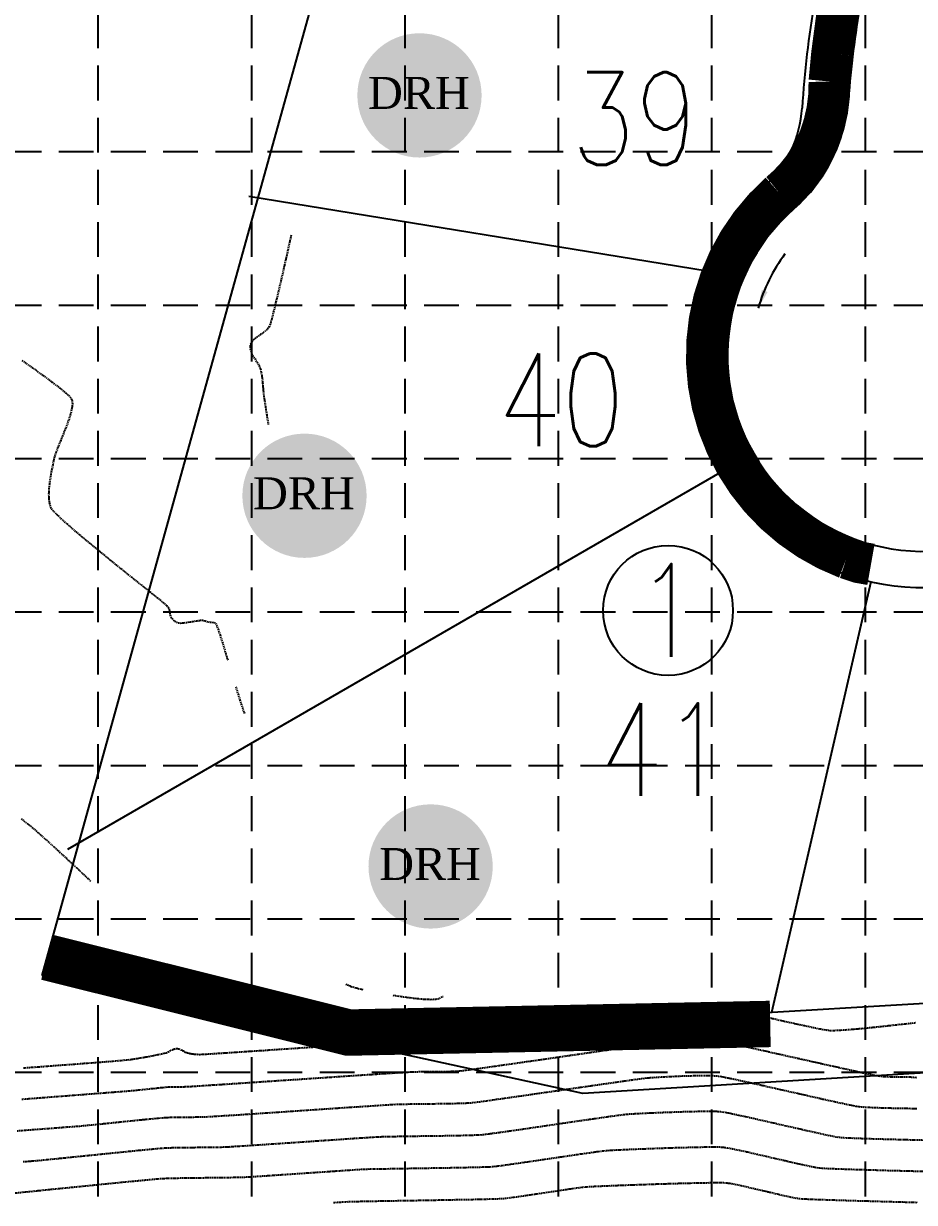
# Model space of a CAD drawing. Header units: inches. Extents: x 7994 to 10114, y 11164 to 12491.
# Drawn here: x 8145 to 8337, y 11468.5 to 11722.6 of the extents above; entities that cross this region are included whole.
import ezdxf
from ezdxf.enums import TextEntityAlignment as Align

# ---------------------------------------------------------------- set-up
doc = ezdxf.new("R2010")
doc.units = ezdxf.units.IN
doc.header["$MEASUREMENT"] = 0
for name, pattern in [('HIDDEN', [0.375, 0.25, -0.125]), ('HIDDEN2', [0.1875, 0.125, -0.0625]), ('PHANTOM2', [1.25, 0.625, -0.125, 0.125, -0.125, 0.125, -0.125]), ('x4227topo$0$HIDDEN', [0.375, 0.25, -0.125])]:
    doc.linetypes.add(name, pattern=pattern)
for name, color, linetype in [('1 EROSION BLANKET', 84, 'Continuous'), ('BASE', 7, 'Continuous'), ('CONTOURS', 43, 'x4227topo$0$HIDDEN'), ('FILTER', 3, 'HIDDEN2'), ('GRID', 254, 'HIDDEN'), ('MISC-6', 6, 'Continuous'), ('SILT FENCE', 200, 'Continuous'), ('SILT-FENCE', 4, 'PHANTOM2'), ('x4227 lots$0$p-lot-numbers', 1, 'Continuous'), ('x4227 lots$0$p-lots', 1, 'Continuous'), ('x4227 lots$0$p-row', 5, 'Continuous')]:
    doc.layers.add(name, color=color, linetype=linetype)
doc.layers.get('0').freeze()
doc.styles.add('DRHorton', font='dutcheb.ttf')
doc.styles.add('x4227 lots$0$romans', font='romans.shx', dxfattribs={"width": 0.8})

# ---------------------------------------------------------------- blocks, each defined once
blk = doc.blocks.new('DRHorton')
h = blk.add_hatch(color=1)
h.paths.add_polyline_path([(78.7, 25.78, 1), (40.43, 25.78, 1)])
h.paths.add_polyline_path([(42.33, 17.91), (76.5, 17.91), (76.5, 34.87), (42.33, 34.87)], flags=24)
at = {"layer": 'BASE', "color": 176, "style": 'DRHorton'}
blk.add_text('DRH', height=9.814, dxfattribs=at).set_placement((59.39, 21.64), align=Align.CENTER)

msp = doc.modelspace()

# ---------------------------------------------------------------- linework, layer by layer
at = {"layer": '1 EROSION BLANKET', "const_width": 9}
msp.add_lwpolyline([(8327.66, 11606.07), (8325.07, 11606.53), (8322.38, 11607.42, -0.562828), (8307.94, 11686.08, 0.129759), (8316.58, 11698.01, 0.098392), (8318.7, 11710.16), (8319.27, 11716.18, -0.057174), (8327.61, 11755.75), (8359.17, 11869.34), (8361.97, 11879.43), (8365.04, 11888.91), (8369.04, 11898.53, -0.11545), (8404.65, 11941.98, -0.11545)], format="xyb", dxfattribs=at)
at = {"layer": 'CONTOURS', "color": 43}
for p, q in [((8202.65, 11677.03, 1244), (8201.94, 11673.81, 1244)), ((8201.94, 11673.81, 1244), (8201.25, 11670.7, 1244)), ((8201.25, 11670.7, 1244), (8200.58, 11667.75, 1244)), ((8200.58, 11667.75, 1244), (8199.95, 11665.05, 1244)), ((8199.95, 11665.05, 1244), (8199.38, 11662.64, 1244)), ((8199.38, 11662.64, 1244), (8198.88, 11660.59, 1244)), ((8198.46, 11658.98, 1244), (8198.14, 11657.86, 1244)), ((8198.88, 11660.59, 1244), (8198.46, 11658.98, 1244)), ((8196.79, 11656.1, 1244), (8196.06, 11655.61, 1244)), ((8197.44, 11656.64, 1244), (8196.79, 11656.1, 1244)), ((8197.93, 11657.29, 1244), (8197.44, 11656.64, 1244)), ((8198.14, 11657.86, 1244), (8197.93, 11657.29, 1244)), ((8194.15, 11654.02, 1244), (8193.86, 11653.31, 1244)), ((8194.66, 11654.61, 1244), (8194.15, 11654.02, 1244)), ((8195.33, 11655.13, 1244), (8194.66, 11654.61, 1244)), ((8196.06, 11655.61, 1244), (8195.33, 11655.13, 1244)), ((8193.86, 11653.31, 1244), (8193.84, 11652.54, 1244)), ((8193.84, 11652.54, 1244), (8194.05, 11651.8, 1244)), ((8194.05, 11651.8, 1244), (8194.41, 11651.08, 1244)), ((8194.41, 11651.08, 1244), (8194.87, 11650.36, 1244)), ((8144.63, 11650, 1243), (8147.01, 11648.34, 1243)), ((8194.87, 11650.36, 1244), (8195.34, 11649.64, 1244)), ((8195.34, 11649.64, 1244), (8195.76, 11648.9, 1244)), ((8195.76, 11648.9, 1244), (8196.06, 11648.15, 1244)), ((8147.01, 11648.34, 1243), (8149.21, 11646.77, 1243)), ((8149.21, 11646.77, 1243), (8151.17, 11645.33, 1243)), ((8196.06, 11648.15, 1244), (8196.22, 11647.44, 1244)), ((8196.22, 11647.44, 1244), (8196.34, 11646.7, 1244)), ((8196.34, 11646.7, 1244), (8196.43, 11645.93, 1244)), ((8196.43, 11645.93, 1244), (8196.51, 11645.14, 1244)), ((8151.17, 11645.33, 1243), (8152.82, 11644.06, 1243)), ((8152.82, 11644.06, 1243), (8154.12, 11642.99, 1243)), ((8196.51, 11645.14, 1244), (8196.58, 11644.34, 1244)), ((8196.58, 11644.34, 1244), (8196.64, 11643.53, 1244)), ((8196.64, 11643.53, 1244), (8196.72, 11642.73, 1244)), ((8154.12, 11642.99, 1243), (8155, 11642.15, 1243)), ((8155, 11642.15, 1243), (8155.4, 11641.58, 1243)), ((8155.4, 11641.58, 1243), (8155.51, 11640.76, 1243)), ((8196.72, 11642.73, 1244), (8196.82, 11641.95, 1244)), ((8196.82, 11641.95, 1244), (8196.93, 11641.28, 1244)), ((8196.93, 11641.28, 1244), (8197.12, 11640.03, 1244)), ((8155.11, 11638.51, 1243), (8154.69, 11637.16, 1243)), ((8155.4, 11639.72, 1243), (8155.11, 11638.51, 1243)), ((8155.51, 11640.76, 1243), (8155.4, 11639.72, 1243)), ((8197.12, 11640.03, 1244), (8197.39, 11638.29, 1244)), ((8197.39, 11638.29, 1244), (8197.74, 11636.13, 1244)), ((8154.18, 11635.75, 1243), (8153.61, 11634.3, 1243)), ((8154.69, 11637.16, 1243), (8154.18, 11635.75, 1243)), ((8153.61, 11634.3, 1243), (8153.03, 11632.88, 1243)), ((8152.48, 11631.53, 1243), (8152, 11630.3, 1243)), ((8153.03, 11632.88, 1243), (8152.48, 11631.53, 1243)), ((8151.41, 11628.4, 1243), (8151.25, 11627.54, 1243)), ((8151.63, 11629.24, 1243), (8151.41, 11628.4, 1243)), ((8152, 11630.3, 1243), (8151.63, 11629.24, 1243)), ((8151.07, 11626.58, 1243), (8150.87, 11625.54, 1243)), ((8151.25, 11627.54, 1243), (8151.07, 11626.58, 1243)), ((8150.53, 11623.33, 1243), (8150.42, 11622.22, 1243)), ((8150.69, 11624.45, 1243), (8150.53, 11623.33, 1243)), ((8150.87, 11625.54, 1243), (8150.69, 11624.45, 1243)), ((8150.42, 11622.22, 1243), (8150.38, 11621.14, 1243)), ((8150.38, 11621.14, 1243), (8150.41, 11620.13, 1243)), ((8150.41, 11620.13, 1243), (8150.54, 11619.2, 1243)), ((8150.54, 11619.2, 1243), (8150.79, 11618.4, 1243)), ((8150.79, 11618.4, 1243), (8151.24, 11617.76, 1243)), ((8151.24, 11617.76, 1243), (8152.17, 11616.79, 1243)), ((8152.17, 11616.79, 1243), (8153.49, 11615.55, 1243)), ((8153.49, 11615.55, 1243), (8155.14, 11614.09, 1243)), ((8155.14, 11614.09, 1243), (8157.06, 11612.44, 1243)), ((8157.06, 11612.44, 1243), (8159.18, 11610.67, 1243)), ((8159.18, 11610.67, 1243), (8161.42, 11608.82, 1243)), ((8161.42, 11608.82, 1243), (8163.73, 11606.95, 1243)), ((8163.73, 11606.95, 1243), (8166.02, 11605.09, 1243)), ((8166.02, 11605.09, 1243), (8168.25, 11603.31, 1243)), ((8168.25, 11603.31, 1243), (8170.32, 11601.65, 1243)), ((8170.32, 11601.65, 1243), (8172.19, 11600.15, 1243)), ((8172.19, 11600.15, 1243), (8173.77, 11598.88, 1243)), ((8173.77, 11598.88, 1243), (8175.01, 11597.88, 1243)), ((8175.01, 11597.88, 1243), (8175.83, 11597.19, 1243)), ((8175.83, 11597.19, 1243), (8176.17, 11596.87, 1243)), ((8176.17, 11596.87, 1243), (8176.34, 11596.47, 1243)), ((8176.34, 11596.47, 1243), (8176.42, 11596.03, 1243)), ((8176.42, 11596.03, 1243), (8176.48, 11595.57, 1243)), ((8176.48, 11595.57, 1243), (8176.56, 11595.13, 1243)), ((8176.56, 11595.13, 1243), (8176.72, 11594.75, 1243)), ((8176.72, 11594.75, 1243), (8176.97, 11594.41, 1243)), ((8176.97, 11594.41, 1243), (8177.26, 11594.1, 1243)), ((8177.26, 11594.1, 1243), (8177.59, 11593.82, 1243)), ((8177.59, 11593.82, 1243), (8177.96, 11593.6, 1243)), ((8177.96, 11593.6, 1243), (8178.35, 11593.45, 1243)), ((8178.35, 11593.45, 1243), (8178.81, 11593.43, 1243)), ((8178.81, 11593.43, 1243), (8179.56, 11593.49, 1243)), ((8179.56, 11593.49, 1243), (8180.48, 11593.62, 1243)), ((8180.48, 11593.62, 1243), (8181.44, 11593.77, 1243)), ((8181.44, 11593.77, 1243), (8182.33, 11593.92, 1243)), ((8182.33, 11593.92, 1243), (8183.04, 11594.02, 1243)), ((8183.04, 11594.02, 1243), (8183.44, 11594.06, 1243)), ((8183.44, 11594.06, 1243), (8183.8, 11593.99, 1243)), ((8183.8, 11593.99, 1243), (8184.14, 11593.89, 1243)), ((8184.14, 11593.89, 1243), (8184.49, 11593.76, 1243)), ((8184.49, 11593.76, 1243), (8184.84, 11593.66, 1243)), ((8184.84, 11593.66, 1243), (8185.23, 11593.61, 1243)), ((8185.23, 11593.61, 1243), (8185.66, 11593.59, 1243)), ((8185.66, 11593.59, 1243), (8186.08, 11593.53, 1243)), ((8186.08, 11593.53, 1243), (8186.42, 11593.34, 1243)), ((8186.42, 11593.34, 1243), (8186.6, 11592.97, 1243)), ((8186.6, 11592.97, 1243), (8186.91, 11592.1, 1243)), ((8186.91, 11592.1, 1243), (8187.33, 11590.83, 1243)), ((8187.33, 11590.83, 1243), (8187.83, 11589.23, 1243)), ((8187.83, 11589.23, 1243), (8188.39, 11587.41, 1243)), ((8188.39, 11587.41, 1243), (8188.98, 11585.46, 1243)), ((8190.72, 11579.68, 1243), (8191.21, 11578.09, 1243)), ((8191.21, 11578.09, 1243), (8191.6, 11576.81, 1243)), ((8191.6, 11576.81, 1243), (8191.88, 11575.95, 1243)), ((8191.88, 11575.95, 1243), (8192.14, 11575.18, 1243)), ((8192.14, 11575.18, 1243), (8192.58, 11573.93, 1243)), ((8144.47, 11551.22, 1242), (8145.89, 11550.11, 1242)), ((8145.89, 11550.11, 1242), (8147.64, 11548.65, 1242)), ((8147.64, 11548.65, 1242), (8149.65, 11546.87, 1242)), ((8149.65, 11546.87, 1242), (8151.89, 11544.85, 1242)), ((8151.89, 11544.85, 1242), (8154.29, 11542.63, 1242)), ((8154.29, 11542.63, 1242), (8156.82, 11540.27, 1242)), ((8156.82, 11540.27, 1242), (8159.42, 11537.82, 1242)), ((8214.42, 11515.57, 1242), (8215.59, 11515.1, 1242)), ((8215.59, 11515.1, 1242), (8216.34, 11514.85, 1242)), ((8216.34, 11514.85, 1242), (8217.11, 11514.66, 1242)), ((8217.11, 11514.66, 1242), (8218.21, 11514.42, 1242)), ((8224.62, 11513.21, 1242), (8226.44, 11512.93, 1242)), ((8226.44, 11512.93, 1242), (8228.23, 11512.68, 1242)), ((8228.23, 11512.68, 1242), (8229.93, 11512.48, 1242)), ((8229.93, 11512.48, 1242), (8231.48, 11512.35, 1242)), ((8231.48, 11512.35, 1242), (8232.82, 11512.31, 1242)), ((8232.82, 11512.31, 1242), (8233.9, 11512.36, 1242)), ((8233.9, 11512.36, 1242), (8234.65, 11512.52, 1242)), ((8234.65, 11512.52, 1242), (8235.41, 11512.96, 1242)), ((8290.06, 11511.2, 1241), (8290.78, 11511.24, 1241)), ((8290.78, 11511.24, 1241), (8291.49, 11511.26, 1241)), ((8291.49, 11511.26, 1241), (8292.2, 11511.25, 1241)), ((8292.2, 11511.25, 1241), (8292.91, 11511.21, 1241)), ((8270.17, 11508.49, 1241), (8273.73, 11509, 1241)), ((8273.73, 11509, 1241), (8277.08, 11509.47, 1241)), ((8277.08, 11509.47, 1241), (8280.14, 11509.91, 1241)), ((8280.14, 11509.91, 1241), (8282.84, 11510.29, 1241)), ((8282.84, 11510.29, 1241), (8285.11, 11510.61, 1241)), ((8285.11, 11510.61, 1241), (8286.88, 11510.85, 1241)), ((8286.88, 11510.85, 1241), (8288.08, 11511.02, 1241)), ((8288.08, 11511.02, 1241), (8288.64, 11511.08, 1241)), ((8288.64, 11511.08, 1241), (8289.35, 11511.14, 1241)), ((8289.35, 11511.14, 1241), (8290.06, 11511.2, 1241)), ((8292.91, 11511.21, 1241), (8293.46, 11511.12, 1241)), ((8293.46, 11511.12, 1241), (8294.47, 11510.9, 1241)), ((8294.47, 11510.9, 1241), (8295.89, 11510.59, 1241)), ((8295.89, 11510.59, 1241), (8297.64, 11510.2, 1241)), ((8297.64, 11510.2, 1241), (8299.65, 11509.74, 1241)), ((8299.65, 11509.74, 1241), (8301.85, 11509.23, 1241)), ((8301.85, 11509.23, 1241), (8304.18, 11508.7, 1241)), ((8304.18, 11508.7, 1241), (8306.56, 11508.16, 1241)), ((8251.63, 11505.86, 1241), (8255.2, 11506.36, 1241)), ((8255.2, 11506.36, 1241), (8258.91, 11506.89, 1241)), ((8258.91, 11506.89, 1241), (8262.69, 11507.43, 1241)), ((8262.69, 11507.43, 1241), (8266.47, 11507.97, 1241)), ((8266.47, 11507.97, 1241), (8270.17, 11508.49, 1241)), ((8306.56, 11508.16, 1241), (8308.92, 11507.62, 1241)), ((8308.92, 11507.62, 1241), (8311.19, 11507.12, 1241)), ((8311.19, 11507.12, 1241), (8313.3, 11506.66, 1241)), ((8313.3, 11506.66, 1241), (8315.18, 11506.26, 1241)), ((8315.18, 11506.26, 1241), (8316.76, 11505.94, 1241)), ((8325.75, 11506.06, 1241), (8327.63, 11506.25, 1241)), ((8327.63, 11506.25, 1241), (8329.5, 11506.44, 1241)), ((8329.5, 11506.44, 1241), (8331.31, 11506.64, 1241)), ((8331.31, 11506.64, 1241), (8332.98, 11506.82, 1241)), ((8332.98, 11506.82, 1241), (8334.45, 11506.98, 1241)), ((8334.45, 11506.98, 1241), (8335.64, 11507.12, 1241)), ((8335.64, 11507.12, 1241), (8336.5, 11507.21, 1241)), ((8336.5, 11507.21, 1241), (8337.36, 11507.31, 1241)), ((8230.09, 11503.56, 1241), (8231.26, 11503.64, 1241)), ((8231.26, 11503.64, 1241), (8231.83, 11503.67, 1241)), ((8231.83, 11503.67, 1241), (8232.51, 11503.69, 1241)), ((8232.51, 11503.69, 1241), (8233.19, 11503.7, 1241)), ((8233.19, 11503.7, 1241), (8233.88, 11503.7, 1241)), ((8233.88, 11503.7, 1241), (8234.56, 11503.7, 1241)), ((8234.56, 11503.7, 1241), (8235.24, 11503.7, 1241)), ((8235.24, 11503.7, 1241), (8235.93, 11503.72, 1241)), ((8235.93, 11503.72, 1241), (8236.61, 11503.77, 1241)), ((8236.61, 11503.77, 1241), (8237.19, 11503.84, 1241)), ((8237.19, 11503.84, 1241), (8238.41, 11504, 1241)), ((8238.41, 11504, 1241), (8240.2, 11504.25, 1241)), ((8240.2, 11504.25, 1241), (8242.49, 11504.56, 1241)), ((8242.49, 11504.56, 1241), (8245.21, 11504.95, 1241)), ((8245.21, 11504.95, 1241), (8248.28, 11505.38, 1241)), ((8248.28, 11505.38, 1241), (8251.63, 11505.86, 1241)), ((8289.45, 11503.58, 1240), (8290.57, 11503.61, 1240)), ((8290.57, 11503.61, 1240), (8291.66, 11503.61, 1240)), ((8291.66, 11503.61, 1240), (8292.68, 11503.58, 1240)), ((8316.76, 11505.94, 1241), (8317.98, 11505.72, 1241)), ((8317.98, 11505.72, 1241), (8318.75, 11505.63, 1241)), ((8318.75, 11505.63, 1241), (8319.61, 11505.62, 1241)), ((8319.61, 11505.62, 1241), (8320.81, 11505.67, 1241)), ((8320.81, 11505.67, 1241), (8322.27, 11505.76, 1241)), ((8322.27, 11505.76, 1241), (8323.95, 11505.9, 1241)), ((8323.95, 11505.9, 1241), (8325.75, 11506.06, 1241)), ((8176.16, 11500.97, 1241), (8176.6, 11501.22, 1241)), ((8176.6, 11501.22, 1241), (8177.04, 11501.46, 1241)), ((8177.04, 11501.46, 1241), (8177.49, 11501.65, 1241)), ((8177.49, 11501.65, 1241), (8177.96, 11501.72, 1241)), ((8177.96, 11501.72, 1241), (8178.44, 11501.65, 1241)), ((8178.44, 11501.65, 1241), (8178.91, 11501.45, 1241)), ((8178.91, 11501.45, 1241), (8179.37, 11501.2, 1241)), ((8179.37, 11501.2, 1241), (8179.84, 11500.95, 1241)), ((8190.67, 11500.93, 1241), (8193.54, 11501.12, 1241)), ((8193.54, 11501.12, 1241), (8196.68, 11501.32, 1241)), ((8196.68, 11501.32, 1241), (8200.03, 11501.55, 1241)), ((8200.03, 11501.55, 1241), (8203.52, 11501.78, 1241)), ((8203.52, 11501.78, 1241), (8207.08, 11502.02, 1241)), ((8207.08, 11502.02, 1241), (8210.65, 11502.26, 1241)), ((8210.65, 11502.26, 1241), (8214.16, 11502.5, 1241)), ((8214.16, 11502.5, 1241), (8217.54, 11502.72, 1241)), ((8217.54, 11502.72, 1241), (8220.71, 11502.94, 1241)), ((8220.71, 11502.94, 1241), (8223.63, 11503.13, 1241)), ((8223.63, 11503.13, 1241), (8226.21, 11503.31, 1241)), ((8226.21, 11503.31, 1241), (8228.38, 11503.45, 1241)), ((8228.38, 11503.45, 1241), (8230.09, 11503.56, 1241)), ((8266.55, 11500.79, 1240), (8269.77, 11501.25, 1240)), ((8269.77, 11501.25, 1240), (8272.83, 11501.69, 1240)), ((8272.83, 11501.69, 1240), (8275.67, 11502.09, 1240)), ((8275.67, 11502.09, 1240), (8278.21, 11502.45, 1240)), ((8278.21, 11502.45, 1240), (8280.39, 11502.76, 1240)), ((8280.39, 11502.76, 1240), (8282.15, 11503, 1240)), ((8282.15, 11503, 1240), (8283.42, 11503.17, 1240)), ((8283.42, 11503.17, 1240), (8284.14, 11503.25, 1240)), ((8284.14, 11503.25, 1240), (8285.08, 11503.32, 1240)), ((8285.08, 11503.32, 1240), (8286.1, 11503.4, 1240)), ((8286.1, 11503.4, 1240), (8287.19, 11503.47, 1240)), ((8287.19, 11503.47, 1240), (8288.31, 11503.53, 1240)), ((8288.31, 11503.53, 1240), (8289.45, 11503.58, 1240)), ((8292.68, 11503.58, 1240), (8293.62, 11503.52, 1240)), ((8293.62, 11503.52, 1240), (8294.37, 11503.41, 1240)), ((8294.37, 11503.41, 1240), (8295.64, 11503.17, 1240)), ((8295.64, 11503.17, 1240), (8297.36, 11502.82, 1240)), ((8297.36, 11502.82, 1240), (8299.45, 11502.37, 1240)), ((8299.45, 11502.37, 1240), (8301.86, 11501.85, 1240)), ((8301.86, 11501.85, 1240), (8304.5, 11501.27, 1240)), ((8304.5, 11501.27, 1240), (8307.31, 11500.64, 1240)), ((8158.04, 11498.52, 1241), (8160.32, 11498.69, 1241)), ((8160.32, 11498.69, 1241), (8162.44, 11498.86, 1241)), ((8162.44, 11498.86, 1241), (8164.32, 11499.01, 1241)), ((8164.32, 11499.01, 1241), (8165.91, 11499.15, 1241)), ((8165.91, 11499.15, 1241), (8167.12, 11499.26, 1241)), ((8167.12, 11499.26, 1241), (8167.89, 11499.34, 1241)), ((8167.89, 11499.34, 1241), (8168.82, 11499.48, 1241)), ((8168.82, 11499.48, 1241), (8169.84, 11499.64, 1241)), ((8169.84, 11499.64, 1241), (8170.91, 11499.82, 1241)), ((8170.91, 11499.82, 1241), (8171.97, 11500.01, 1241)), ((8171.97, 11500.01, 1241), (8172.99, 11500.2, 1241)), ((8172.99, 11500.2, 1241), (8173.91, 11500.39, 1241)), ((8173.91, 11500.39, 1241), (8174.7, 11500.55, 1241)), ((8174.7, 11500.55, 1241), (8175.31, 11500.69, 1241)), ((8175.31, 11500.69, 1241), (8175.7, 11500.79, 1241)), ((8175.7, 11500.79, 1241), (8176.16, 11500.97, 1241)), ((8179.84, 11500.95, 1241), (8180.33, 11500.77, 1241)), ((8180.33, 11500.77, 1241), (8180.83, 11500.65, 1241)), ((8180.83, 11500.65, 1241), (8181.33, 11500.57, 1241)), ((8181.33, 11500.57, 1241), (8181.85, 11500.51, 1241)), ((8181.85, 11500.51, 1241), (8182.37, 11500.47, 1241)), ((8182.37, 11500.47, 1241), (8182.89, 11500.44, 1241)), ((8182.89, 11500.44, 1241), (8183.35, 11500.46, 1241)), ((8183.35, 11500.46, 1241), (8184.42, 11500.53, 1241)), ((8184.42, 11500.53, 1241), (8186.05, 11500.63, 1241)), ((8186.05, 11500.63, 1241), (8188.15, 11500.76, 1241)), ((8188.15, 11500.76, 1241), (8190.67, 11500.93, 1241)), ((8250.26, 11498.44, 1240), (8253.32, 11498.88, 1240)), ((8253.32, 11498.88, 1240), (8256.55, 11499.34, 1240)), ((8256.55, 11499.34, 1240), (8259.87, 11499.82, 1240)), ((8259.87, 11499.82, 1240), (8263.22, 11500.31, 1240)), ((8263.22, 11500.31, 1240), (8266.55, 11500.79, 1240)), ((8307.31, 11500.64, 1240), (8310.22, 11499.99, 1240)), ((8310.22, 11499.99, 1240), (8313.17, 11499.33, 1240)), ((8313.17, 11499.33, 1240), (8316.07, 11498.68, 1240)), ((8316.07, 11498.68, 1240), (8318.86, 11498.06, 1240)), ((8144.97, 11497.55, 1241), (8146.72, 11497.67, 1241)), ((8146.72, 11497.67, 1241), (8148.74, 11497.82, 1241)), ((8148.74, 11497.82, 1241), (8150.96, 11497.99, 1241)), ((8150.96, 11497.99, 1241), (8153.29, 11498.16, 1241)), ((8153.29, 11498.16, 1241), (8155.68, 11498.34, 1241)), ((8155.68, 11498.34, 1241), (8158.04, 11498.52, 1241)), ((8217.17, 11495.96, 1240), (8220.03, 11496.14, 1240)), ((8220.03, 11496.14, 1240), (8222.58, 11496.31, 1240)), ((8222.58, 11496.31, 1240), (8224.77, 11496.45, 1240)), ((8224.77, 11496.45, 1240), (8226.52, 11496.56, 1240)), ((8226.52, 11496.56, 1240), (8227.78, 11496.64, 1240)), ((8227.78, 11496.64, 1240), (8228.48, 11496.68, 1240)), ((8228.48, 11496.68, 1240), (8229.35, 11496.71, 1240)), ((8229.35, 11496.71, 1240), (8230.33, 11496.73, 1240)), ((8230.33, 11496.73, 1240), (8231.41, 11496.74, 1240)), ((8231.41, 11496.74, 1240), (8232.55, 11496.74, 1240)), ((8232.55, 11496.74, 1240), (8233.72, 11496.75, 1240)), ((8233.72, 11496.75, 1240), (8234.88, 11496.76, 1240)), ((8234.88, 11496.76, 1240), (8236.02, 11496.77, 1240)), ((8236.02, 11496.77, 1240), (8237.1, 11496.8, 1240)), ((8237.1, 11496.8, 1240), (8238.09, 11496.84, 1240)), ((8238.09, 11496.84, 1240), (8238.95, 11496.89, 1240)), ((8238.95, 11496.89, 1240), (8239.67, 11496.97, 1240)), ((8239.67, 11496.97, 1240), (8240.94, 11497.14, 1240)), ((8240.94, 11497.14, 1240), (8242.7, 11497.37, 1240)), ((8242.7, 11497.37, 1240), (8244.89, 11497.68, 1240)), ((8244.89, 11497.68, 1240), (8247.43, 11498.04, 1240)), ((8247.43, 11498.04, 1240), (8250.26, 11498.44, 1240)), ((8318.86, 11498.06, 1240), (8321.47, 11497.47, 1240)), ((8321.47, 11497.47, 1240), (8323.84, 11496.95, 1240)), ((8323.84, 11496.95, 1240), (8325.88, 11496.5, 1240)), ((8325.88, 11496.5, 1240), (8327.54, 11496.15, 1240)), ((8327.54, 11496.15, 1240), (8328.74, 11495.91, 1240)), ((8176.28, 11493.44, 1240), (8176.96, 11493.47, 1240)), ((8176.96, 11493.47, 1240), (8177.65, 11493.48, 1240)), ((8177.65, 11493.48, 1240), (8178.33, 11493.48, 1240)), ((8178.33, 11493.48, 1240), (8179.01, 11493.48, 1240)), ((8179.01, 11493.48, 1240), (8179.7, 11493.49, 1240)), ((8179.7, 11493.49, 1240), (8180.38, 11493.51, 1240)), ((8180.38, 11493.51, 1240), (8180.9, 11493.54, 1240)), ((8180.9, 11493.54, 1240), (8181.99, 11493.61, 1240)), ((8181.99, 11493.61, 1240), (8183.59, 11493.71, 1240)), ((8183.59, 11493.71, 1240), (8185.65, 11493.85, 1240)), ((8185.65, 11493.85, 1240), (8188.1, 11494.01, 1240)), ((8188.1, 11494.01, 1240), (8190.87, 11494.2, 1240)), ((8190.87, 11494.2, 1240), (8193.9, 11494.4, 1240)), ((8193.9, 11494.4, 1240), (8197.13, 11494.62, 1240)), ((8197.13, 11494.62, 1240), (8200.5, 11494.84, 1240)), ((8200.5, 11494.84, 1240), (8203.94, 11495.07, 1240)), ((8203.94, 11495.07, 1240), (8207.39, 11495.3, 1240)), ((8207.39, 11495.3, 1240), (8210.79, 11495.53, 1240)), ((8210.79, 11495.53, 1240), (8214.07, 11495.75, 1240)), ((8214.07, 11495.75, 1240), (8217.17, 11495.96, 1240)), ((8263.43, 11493.14, 1239), (8266.33, 11493.56, 1239)), ((8266.33, 11493.56, 1239), (8269.11, 11493.96, 1239)), ((8269.11, 11493.96, 1239), (8271.7, 11494.33, 1239)), ((8271.7, 11494.33, 1239), (8274.03, 11494.66, 1239)), ((8274.03, 11494.66, 1239), (8276.06, 11494.95, 1239)), ((8276.06, 11494.95, 1239), (8277.71, 11495.17, 1239)), ((8277.71, 11495.17, 1239), (8278.92, 11495.33, 1239)), ((8278.92, 11495.33, 1239), (8279.64, 11495.41, 1239)), ((8279.64, 11495.41, 1239), (8280.52, 11495.47, 1239)), ((8280.52, 11495.47, 1239), (8281.67, 11495.55, 1239)), ((8281.67, 11495.55, 1239), (8283.04, 11495.62, 1239)), ((8283.04, 11495.62, 1239), (8284.56, 11495.7, 1239)), ((8284.56, 11495.7, 1239), (8286.16, 11495.77, 1239)), ((8286.16, 11495.77, 1239), (8287.8, 11495.83, 1239)), ((8287.8, 11495.83, 1239), (8289.41, 11495.87, 1239)), ((8289.41, 11495.87, 1239), (8290.93, 11495.9, 1239)), ((8290.93, 11495.9, 1239), (8292.29, 11495.9, 1239)), ((8292.29, 11495.9, 1239), (8293.45, 11495.88, 1239)), ((8293.45, 11495.88, 1239), (8294.33, 11495.83, 1239)), ((8294.33, 11495.83, 1239), (8295.08, 11495.72, 1239)), ((8295.08, 11495.72, 1239), (8296.3, 11495.49, 1239)), ((8296.3, 11495.49, 1239), (8297.92, 11495.16, 1239)), ((8297.92, 11495.16, 1239), (8299.88, 11494.74, 1239)), ((8299.88, 11494.74, 1239), (8302.1, 11494.25, 1239)), ((8302.1, 11494.25, 1239), (8304.53, 11493.71, 1239)), ((8304.53, 11493.71, 1239), (8307.08, 11493.13, 1239)), ((8328.74, 11495.91, 1240), (8329.41, 11495.79, 1240)), ((8329.41, 11495.79, 1240), (8330.23, 11495.71, 1240)), ((8330.23, 11495.71, 1240), (8331.04, 11495.66, 1240)), ((8331.04, 11495.66, 1240), (8331.87, 11495.64, 1240)), ((8331.87, 11495.64, 1240), (8332.69, 11495.63, 1240)), ((8332.69, 11495.63, 1240), (8333.51, 11495.63, 1240)), ((8333.51, 11495.63, 1240), (8334.33, 11495.63, 1240)), ((8334.33, 11495.63, 1240), (8335.15, 11495.62, 1240)), ((8335.15, 11495.62, 1240), (8335.97, 11495.59, 1240)), ((8335.97, 11495.59, 1240), (8336.73, 11495.54, 1240)), ((8336.73, 11495.54, 1240), (8337.54, 11495.48, 1240)), ((8144.57, 11490.79, 1240), (8146.44, 11490.94, 1240)), ((8146.44, 11490.94, 1240), (8148.55, 11491.1, 1240)), ((8148.55, 11491.1, 1240), (8150.82, 11491.28, 1240)), ((8150.82, 11491.28, 1240), (8153.2, 11491.46, 1240)), ((8153.2, 11491.46, 1240), (8155.61, 11491.65, 1240)), ((8155.61, 11491.65, 1240), (8157.98, 11491.83, 1240)), ((8157.98, 11491.83, 1240), (8160.26, 11492.01, 1240)), ((8160.26, 11492.01, 1240), (8162.37, 11492.17, 1240)), ((8162.37, 11492.17, 1240), (8164.24, 11492.31, 1240)), ((8164.24, 11492.31, 1240), (8165.82, 11492.44, 1240)), ((8165.82, 11492.44, 1240), (8167.02, 11492.53, 1240)), ((8167.02, 11492.53, 1240), (8167.79, 11492.6, 1240)), ((8167.79, 11492.6, 1240), (8168.74, 11492.69, 1240)), ((8168.74, 11492.69, 1240), (8169.78, 11492.79, 1240)), ((8169.78, 11492.79, 1240), (8170.87, 11492.9, 1240)), ((8170.87, 11492.9, 1240), (8171.98, 11493.02, 1240)), ((8171.98, 11493.02, 1240), (8173.05, 11493.13, 1240)), ((8173.05, 11493.13, 1240), (8174.06, 11493.24, 1240)), ((8174.06, 11493.24, 1240), (8174.97, 11493.33, 1240)), ((8174.97, 11493.33, 1240), (8175.72, 11493.4, 1240)), ((8175.72, 11493.4, 1240), (8176.28, 11493.44, 1240)), ((8246.9, 11490.76, 1239), (8249.24, 11491.09, 1239)), ((8249.24, 11491.09, 1239), (8251.83, 11491.46, 1239)), ((8251.83, 11491.46, 1239), (8254.6, 11491.86, 1239)), ((8254.6, 11491.86, 1239), (8257.51, 11492.28, 1239)), ((8257.51, 11492.28, 1239), (8260.47, 11492.71, 1239)), ((8260.47, 11492.71, 1239), (8263.43, 11493.14, 1239)), ((8307.08, 11493.13, 1239), (8309.71, 11492.54, 1239)), ((8309.71, 11492.54, 1239), (8312.33, 11491.95, 1239)), ((8312.33, 11491.95, 1239), (8314.89, 11491.37, 1239)), ((8314.89, 11491.37, 1239), (8317.31, 11490.83, 1239)), ((8204.79, 11488.35, 1239), (8207.94, 11488.56, 1239)), ((8207.94, 11488.56, 1239), (8211.03, 11488.77, 1239)), ((8211.03, 11488.77, 1239), (8213.99, 11488.97, 1239)), ((8213.99, 11488.97, 1239), (8216.74, 11489.15, 1239)), ((8216.74, 11489.15, 1239), (8219.23, 11489.32, 1239)), ((8219.23, 11489.32, 1239), (8221.37, 11489.46, 1239)), ((8221.37, 11489.46, 1239), (8223.12, 11489.57, 1239)), ((8223.12, 11489.57, 1239), (8224.39, 11489.65, 1239)), ((8224.39, 11489.65, 1239), (8225.13, 11489.69, 1239)), ((8225.13, 11489.69, 1239), (8225.96, 11489.72, 1239)), ((8225.96, 11489.72, 1239), (8227.07, 11489.74, 1239)), ((8227.07, 11489.74, 1239), (8228.41, 11489.76, 1239)), ((8228.41, 11489.76, 1239), (8229.91, 11489.78, 1239)), ((8229.91, 11489.78, 1239), (8231.54, 11489.8, 1239)), ((8231.54, 11489.8, 1239), (8233.22, 11489.82, 1239)), ((8233.22, 11489.82, 1239), (8234.89, 11489.84, 1239)), ((8234.89, 11489.84, 1239), (8236.52, 11489.86, 1239)), ((8236.52, 11489.86, 1239), (8238.02, 11489.89, 1239)), ((8238.02, 11489.89, 1239), (8239.36, 11489.93, 1239)), ((8239.36, 11489.93, 1239), (8240.47, 11489.97, 1239)), ((8240.47, 11489.97, 1239), (8241.3, 11490.02, 1239)), ((8241.3, 11490.02, 1239), (8242.01, 11490.09, 1239)), ((8242.01, 11490.09, 1239), (8243.23, 11490.25, 1239)), ((8243.23, 11490.25, 1239), (8244.88, 11490.47, 1239)), ((8244.88, 11490.47, 1239), (8246.9, 11490.76, 1239)), ((8317.31, 11490.83, 1239), (8319.53, 11490.33, 1239)), ((8319.53, 11490.33, 1239), (8321.49, 11489.9, 1239)), ((8321.49, 11489.9, 1239), (8323.11, 11489.56, 1239)), ((8323.11, 11489.56, 1239), (8324.33, 11489.32, 1239)), ((8324.33, 11489.32, 1239), (8325.08, 11489.19, 1239)), ((8325.08, 11489.19, 1239), (8325.94, 11489.11, 1239)), ((8325.94, 11489.11, 1239), (8327.13, 11489.05, 1239)), ((8327.13, 11489.05, 1239), (8328.59, 11488.99, 1239)), ((8328.59, 11488.99, 1239), (8330.25, 11488.94, 1239)), ((8330.25, 11488.94, 1239), (8332.05, 11488.89, 1239)), ((8332.05, 11488.89, 1239), (8333.92, 11488.85, 1239)), ((8333.92, 11488.85, 1239), (8335.79, 11488.82, 1239)), ((8335.79, 11488.82, 1239), (8337.59, 11488.78, 1239)), ((8164.93, 11485.81, 1239), (8166.83, 11486, 1239)), ((8166.83, 11486, 1239), (8168.72, 11486.2, 1239)), ((8168.72, 11486.2, 1239), (8170.55, 11486.38, 1239)), ((8170.55, 11486.38, 1239), (8172.24, 11486.55, 1239)), ((8172.24, 11486.55, 1239), (8173.72, 11486.69, 1239)), ((8173.72, 11486.69, 1239), (8174.93, 11486.8, 1239)), ((8174.93, 11486.8, 1239), (8175.79, 11486.86, 1239)), ((8175.79, 11486.86, 1239), (8176.7, 11486.9, 1239)), ((8176.7, 11486.9, 1239), (8177.65, 11486.93, 1239)), ((8177.65, 11486.93, 1239), (8178.62, 11486.94, 1239)), ((8178.62, 11486.94, 1239), (8179.62, 11486.95, 1239)), ((8179.62, 11486.95, 1239), (8180.61, 11486.95, 1239)), ((8180.61, 11486.95, 1239), (8181.61, 11486.95, 1239)), ((8181.61, 11486.95, 1239), (8182.58, 11486.96, 1239)), ((8182.58, 11486.96, 1239), (8183.53, 11486.98, 1239)), ((8183.53, 11486.98, 1239), (8184.44, 11487.01, 1239)), ((8184.44, 11487.01, 1239), (8185.18, 11487.05, 1239)), ((8185.18, 11487.05, 1239), (8186.45, 11487.13, 1239)), ((8186.45, 11487.13, 1239), (8188.2, 11487.24, 1239)), ((8188.2, 11487.24, 1239), (8190.35, 11487.38, 1239)), ((8190.35, 11487.38, 1239), (8192.83, 11487.54, 1239)), ((8192.83, 11487.54, 1239), (8195.58, 11487.73, 1239)), ((8195.58, 11487.73, 1239), (8198.54, 11487.93, 1239)), ((8198.54, 11487.93, 1239), (8201.63, 11488.13, 1239)), ((8201.63, 11488.13, 1239), (8204.79, 11488.35, 1239)), ((8262.08, 11485.75, 1238), (8264.7, 11486.13, 1238)), ((8264.7, 11486.13, 1238), (8267.19, 11486.49, 1238)), ((8267.19, 11486.49, 1238), (8269.47, 11486.81, 1238)), ((8269.47, 11486.81, 1238), (8271.47, 11487.1, 1238)), ((8271.47, 11487.1, 1238), (8273.13, 11487.33, 1238)), ((8273.13, 11487.33, 1238), (8274.37, 11487.49, 1238)), ((8274.37, 11487.49, 1238), (8275.14, 11487.57, 1238)), ((8275.14, 11487.57, 1238), (8275.95, 11487.63, 1238)), ((8275.95, 11487.63, 1238), (8277.12, 11487.7, 1238)), ((8277.12, 11487.7, 1238), (8278.59, 11487.77, 1238)), ((8278.59, 11487.77, 1238), (8280.28, 11487.85, 1238)), ((8280.28, 11487.85, 1238), (8282.14, 11487.93, 1238)), ((8282.14, 11487.93, 1238), (8284.09, 11488, 1238)), ((8284.09, 11488, 1238), (8286.08, 11488.07, 1238)), ((8286.08, 11488.07, 1238), (8288.03, 11488.13, 1238)), ((8288.03, 11488.13, 1238), (8289.89, 11488.17, 1238)), ((8289.89, 11488.17, 1238), (8291.58, 11488.2, 1238)), ((8291.58, 11488.2, 1238), (8293.05, 11488.2, 1238)), ((8293.05, 11488.2, 1238), (8294.22, 11488.19, 1238)), ((8294.22, 11488.19, 1238), (8295.03, 11488.15, 1238)), ((8295.03, 11488.15, 1238), (8295.79, 11488.04, 1238)), ((8295.79, 11488.04, 1238), (8296.96, 11487.82, 1238)), ((8296.96, 11487.82, 1238), (8298.47, 11487.51, 1238)), ((8298.47, 11487.51, 1238), (8300.27, 11487.12, 1238)), ((8300.27, 11487.12, 1238), (8302.29, 11486.67, 1238)), ((8302.29, 11486.67, 1238), (8304.47, 11486.18, 1238)), ((8304.47, 11486.18, 1238), (8306.75, 11485.66, 1238)), ((8143.58, 11483.98, 1239), (8145.25, 11484.11, 1239)), ((8145.25, 11484.11, 1239), (8147.07, 11484.25, 1239)), ((8147.07, 11484.25, 1239), (8148.95, 11484.39, 1239)), ((8148.95, 11484.39, 1239), (8150.84, 11484.53, 1239)), ((8150.84, 11484.53, 1239), (8152.65, 11484.67, 1239)), ((8152.65, 11484.67, 1239), (8154.33, 11484.8, 1239)), ((8154.33, 11484.8, 1239), (8155.81, 11484.92, 1239)), ((8155.81, 11484.92, 1239), (8157.01, 11485.01, 1239)), ((8157.01, 11485.01, 1239), (8157.87, 11485.09, 1239)), ((8157.87, 11485.09, 1239), (8158.73, 11485.17, 1239)), ((8158.73, 11485.17, 1239), (8159.93, 11485.29, 1239)), ((8159.93, 11485.29, 1239), (8161.41, 11485.44, 1239)), ((8161.41, 11485.44, 1239), (8163.1, 11485.61, 1239)), ((8163.1, 11485.61, 1239), (8164.93, 11485.81, 1239)), ((8244.41, 11483.22, 1238), (8245.65, 11483.38, 1238)), ((8245.65, 11483.38, 1238), (8247.31, 11483.61, 1238)), ((8247.31, 11483.61, 1238), (8249.31, 11483.89, 1238)), ((8249.31, 11483.89, 1238), (8251.59, 11484.22, 1238)), ((8251.59, 11484.22, 1238), (8254.08, 11484.58, 1238)), ((8254.08, 11484.58, 1238), (8256.7, 11484.96, 1238)), ((8256.7, 11484.96, 1238), (8259.39, 11485.35, 1238)), ((8259.39, 11485.35, 1238), (8262.08, 11485.75, 1238)), ((8306.75, 11485.66, 1238), (8309.05, 11485.13, 1238)), ((8309.05, 11485.13, 1238), (8311.32, 11484.62, 1238)), ((8311.32, 11484.62, 1238), (8313.5, 11484.12, 1238)), ((8313.5, 11484.12, 1238), (8315.52, 11483.67, 1238)), ((8315.52, 11483.67, 1238), (8317.32, 11483.27, 1238)), ((8190.59, 11480.63, 1238), (8192.34, 11480.74, 1238)), ((8192.34, 11480.74, 1238), (8194.45, 11480.88, 1238)), ((8194.45, 11480.88, 1238), (8196.87, 11481.04, 1238)), ((8196.87, 11481.04, 1238), (8199.5, 11481.22, 1238)), ((8199.5, 11481.22, 1238), (8202.29, 11481.41, 1238)), ((8202.29, 11481.41, 1238), (8205.14, 11481.6, 1238)), ((8205.14, 11481.6, 1238), (8208, 11481.8, 1238)), ((8208, 11481.8, 1238), (8210.78, 11481.99, 1238)), ((8210.78, 11481.99, 1238), (8213.42, 11482.16, 1238)), ((8213.42, 11482.16, 1238), (8215.83, 11482.33, 1238)), ((8215.83, 11482.33, 1238), (8217.95, 11482.47, 1238)), ((8217.95, 11482.47, 1238), (8219.69, 11482.58, 1238)), ((8219.69, 11482.58, 1238), (8221, 11482.66, 1238)), ((8221, 11482.66, 1238), (8221.78, 11482.7, 1238)), ((8221.78, 11482.7, 1238), (8222.55, 11482.73, 1238)), ((8222.55, 11482.73, 1238), (8223.69, 11482.75, 1238)), ((8223.69, 11482.75, 1238), (8225.13, 11482.78, 1238)), ((8225.13, 11482.78, 1238), (8226.81, 11482.8, 1238)), ((8226.81, 11482.8, 1238), (8228.68, 11482.83, 1238)), ((8228.68, 11482.83, 1238), (8230.67, 11482.86, 1238)), ((8230.67, 11482.86, 1238), (8232.71, 11482.88, 1238)), ((8232.71, 11482.88, 1238), (8234.76, 11482.91, 1238)), ((8234.76, 11482.91, 1238), (8236.75, 11482.95, 1238)), ((8236.75, 11482.95, 1238), (8238.61, 11482.98, 1238)), ((8238.61, 11482.98, 1238), (8240.29, 11483.02, 1238)), ((8240.29, 11483.02, 1238), (8241.73, 11483.06, 1238)), ((8241.73, 11483.06, 1238), (8242.87, 11483.1, 1238)), ((8242.87, 11483.1, 1238), (8243.64, 11483.14, 1238)), ((8243.64, 11483.14, 1238), (8244.41, 11483.22, 1238)), ((8317.32, 11483.27, 1238), (8318.83, 11482.95, 1238)), ((8318.83, 11482.95, 1238), (8320, 11482.71, 1238)), ((8320, 11482.71, 1238), (8320.76, 11482.59, 1238)), ((8320.76, 11482.59, 1238), (8321.55, 11482.53, 1238)), ((8321.55, 11482.53, 1238), (8322.83, 11482.46, 1238)), ((8322.83, 11482.46, 1238), (8324.51, 11482.39, 1238)), ((8324.51, 11482.39, 1238), (8326.53, 11482.32, 1238)), ((8326.53, 11482.32, 1238), (8328.81, 11482.25, 1238)), ((8328.81, 11482.25, 1238), (8331.28, 11482.18, 1238)), ((8331.28, 11482.18, 1238), (8333.85, 11482.12, 1238)), ((8333.85, 11482.12, 1238), (8336.47, 11482.05, 1238)), ((8336.47, 11482.05, 1238), (8339.04, 11481.99, 1238)), ((8153.46, 11478.12, 1238), (8155.62, 11478.34, 1238)), ((8155.62, 11478.34, 1238), (8157.95, 11478.58, 1238)), ((8157.95, 11478.58, 1238), (8160.38, 11478.83, 1238)), ((8160.38, 11478.83, 1238), (8162.85, 11479.08, 1238)), ((8162.85, 11479.08, 1238), (8165.28, 11479.33, 1238)), ((8165.28, 11479.33, 1238), (8167.61, 11479.56, 1238)), ((8167.61, 11479.56, 1238), (8169.77, 11479.77, 1238)), ((8169.77, 11479.77, 1238), (8171.68, 11479.96, 1238)), ((8171.68, 11479.96, 1238), (8173.29, 11480.11, 1238)), ((8173.29, 11480.11, 1238), (8174.52, 11480.22, 1238)), ((8174.52, 11480.22, 1238), (8175.3, 11480.28, 1238)), ((8175.3, 11480.28, 1238), (8176.14, 11480.32, 1238)), ((8176.14, 11480.32, 1238), (8177.2, 11480.35, 1238)), ((8177.2, 11480.35, 1238), (8178.43, 11480.37, 1238)), ((8178.43, 11480.37, 1238), (8179.77, 11480.39, 1238)), ((8179.77, 11480.39, 1238), (8181.18, 11480.4, 1238)), ((8181.18, 11480.4, 1238), (8182.62, 11480.42, 1238)), ((8182.62, 11480.42, 1238), (8184.03, 11480.43, 1238)), ((8184.03, 11480.43, 1238), (8185.37, 11480.44, 1238)), ((8185.37, 11480.44, 1238), (8186.6, 11480.46, 1238)), ((8186.6, 11480.46, 1238), (8187.66, 11480.48, 1238)), ((8187.66, 11480.48, 1238), (8188.51, 11480.51, 1238)), ((8188.51, 11480.51, 1238), (8189.29, 11480.55, 1238)), ((8189.29, 11480.55, 1238), (8190.59, 11480.63, 1238)), ((8258.31, 11478, 1237), (8260.66, 11478.34, 1237)), ((8260.66, 11478.34, 1237), (8262.93, 11478.68, 1237)), ((8262.93, 11478.68, 1237), (8265.05, 11478.99, 1237)), ((8265.05, 11478.99, 1237), (8266.96, 11479.26, 1237)), ((8266.96, 11479.26, 1237), (8268.57, 11479.48, 1237)), ((8268.57, 11479.48, 1237), (8269.82, 11479.64, 1237)), ((8269.82, 11479.64, 1237), (8270.63, 11479.73, 1237)), ((8270.63, 11479.73, 1237), (8271.45, 11479.79, 1237)), ((8271.45, 11479.79, 1237), (8272.72, 11479.86, 1237)), ((8272.72, 11479.86, 1237), (8274.37, 11479.93, 1237)), ((8274.37, 11479.93, 1237), (8276.31, 11480.02, 1237)), ((8276.31, 11480.02, 1237), (8278.48, 11480.1, 1237)), ((8278.48, 11480.1, 1237), (8280.8, 11480.19, 1237)), ((8280.8, 11480.19, 1237), (8283.19, 11480.27, 1237)), ((8283.19, 11480.27, 1237), (8285.58, 11480.35, 1237)), ((8285.58, 11480.35, 1237), (8287.9, 11480.41, 1237)), ((8287.9, 11480.41, 1237), (8290.07, 11480.46, 1237)), ((8290.07, 11480.46, 1237), (8292.01, 11480.5, 1237)), ((8292.01, 11480.5, 1237), (8293.65, 11480.51, 1237)), ((8293.65, 11480.51, 1237), (8294.92, 11480.5, 1237)), ((8294.92, 11480.5, 1237), (8295.74, 11480.46, 1237)), ((8295.74, 11480.46, 1237), (8296.57, 11480.34, 1237)), ((8296.57, 11480.34, 1237), (8297.78, 11480.11, 1237)), ((8297.78, 11480.11, 1237), (8299.3, 11479.79, 1237)), ((8299.3, 11479.79, 1237), (8301.07, 11479.41, 1237)), ((8301.07, 11479.41, 1237), (8303.01, 11478.97, 1237)), ((8303.01, 11478.97, 1237), (8305.05, 11478.5, 1237)), ((8305.05, 11478.5, 1237), (8307.13, 11478.01, 1237)), ((8144.88, 11477.33, 1238), (8145.97, 11477.41, 1238)), ((8145.97, 11477.41, 1238), (8147, 11477.49, 1238)), ((8147, 11477.49, 1238), (8147.94, 11477.57, 1238)), ((8147.94, 11477.57, 1238), (8148.72, 11477.65, 1238)), ((8148.72, 11477.65, 1238), (8149.94, 11477.77, 1238)), ((8149.94, 11477.77, 1238), (8151.55, 11477.93, 1238)), ((8151.55, 11477.93, 1238), (8153.46, 11478.12, 1238)), ((8216.5, 11475.6, 1237), (8217.67, 11475.67, 1237)), ((8217.67, 11475.67, 1237), (8218.43, 11475.71, 1237)), ((8218.43, 11475.71, 1237), (8219.21, 11475.74, 1237)), ((8219.21, 11475.74, 1237), (8220.45, 11475.76, 1237)), ((8220.45, 11475.76, 1237), (8222.06, 11475.79, 1237)), ((8222.06, 11475.79, 1237), (8224, 11475.82, 1237)), ((8224, 11475.82, 1237), (8226.17, 11475.86, 1237)), ((8226.17, 11475.86, 1237), (8228.52, 11475.89, 1237)), ((8228.52, 11475.89, 1237), (8230.97, 11475.93, 1237)), ((8230.97, 11475.93, 1237), (8233.46, 11475.97, 1237)), ((8233.46, 11475.97, 1237), (8235.91, 11476.01, 1237)), ((8235.91, 11476.01, 1237), (8238.25, 11476.05, 1237)), ((8238.25, 11476.05, 1237), (8240.43, 11476.1, 1237)), ((8240.43, 11476.1, 1237), (8242.36, 11476.14, 1237)), ((8242.36, 11476.14, 1237), (8243.97, 11476.18, 1237)), ((8243.97, 11476.18, 1237), (8245.21, 11476.22, 1237)), ((8245.21, 11476.22, 1237), (8245.99, 11476.27, 1237)), ((8245.99, 11476.27, 1237), (8246.8, 11476.35, 1237)), ((8246.8, 11476.35, 1237), (8248.05, 11476.51, 1237)), ((8248.05, 11476.51, 1237), (8249.67, 11476.74, 1237)), ((8249.67, 11476.74, 1237), (8251.57, 11477.01, 1237)), ((8251.57, 11477.01, 1237), (8253.7, 11477.32, 1237)), ((8253.7, 11477.32, 1237), (8255.97, 11477.65, 1237)), ((8255.97, 11477.65, 1237), (8258.31, 11478, 1237)), ((8307.13, 11478.01, 1237), (8309.17, 11477.54, 1237)), ((8309.17, 11477.54, 1237), (8311.11, 11477.09, 1237)), ((8311.11, 11477.09, 1237), (8312.88, 11476.7, 1237)), ((8312.88, 11476.7, 1237), (8314.4, 11476.37, 1237)), ((8314.4, 11476.37, 1237), (8315.6, 11476.13, 1237)), ((8315.6, 11476.13, 1237), (8316.43, 11475.99, 1237)), ((8316.43, 11475.99, 1237), (8317.16, 11475.93, 1237)), ((8317.16, 11475.93, 1237), (8318.41, 11475.87, 1237)), ((8318.41, 11475.87, 1237), (8320.12, 11475.8, 1237)), ((8320.12, 11475.8, 1237), (8322.23, 11475.72, 1237)), ((8322.23, 11475.72, 1237), (8324.67, 11475.65, 1237)), ((8166.01, 11472.88, 1237), (8168.59, 11473.13, 1237)), ((8168.59, 11473.13, 1237), (8170.84, 11473.34, 1237)), ((8170.84, 11473.34, 1237), (8172.68, 11473.52, 1237)), ((8172.68, 11473.52, 1237), (8174.02, 11473.64, 1237)), ((8174.02, 11473.64, 1237), (8174.8, 11473.7, 1237)), ((8174.8, 11473.7, 1237), (8175.66, 11473.73, 1237)), ((8175.66, 11473.73, 1237), (8176.86, 11473.77, 1237)), ((8176.86, 11473.77, 1237), (8178.33, 11473.8, 1237)), ((8178.33, 11473.8, 1237), (8180, 11473.82, 1237)), ((8180, 11473.82, 1237), (8181.81, 11473.85, 1237)), ((8181.81, 11473.85, 1237), (8183.68, 11473.87, 1237)), ((8183.68, 11473.87, 1237), (8185.56, 11473.89, 1237)), ((8185.56, 11473.89, 1237), (8187.37, 11473.91, 1237)), ((8187.37, 11473.91, 1237), (8189.04, 11473.93, 1237)), ((8189.04, 11473.93, 1237), (8190.51, 11473.96, 1237)), ((8190.51, 11473.96, 1237), (8191.71, 11473.98, 1237)), ((8191.71, 11473.98, 1237), (8192.57, 11474.01, 1237)), ((8192.57, 11474.01, 1237), (8193.33, 11474.05, 1237)), ((8193.33, 11474.05, 1237), (8194.5, 11474.12, 1237)), ((8194.5, 11474.12, 1237), (8196.02, 11474.21, 1237)), ((8196.02, 11474.21, 1237), (8197.83, 11474.33, 1237)), ((8197.83, 11474.33, 1237), (8199.86, 11474.47, 1237)), ((8199.86, 11474.47, 1237), (8202.06, 11474.62, 1237)), ((8202.06, 11474.62, 1237), (8204.34, 11474.78, 1237)), ((8204.34, 11474.78, 1237), (8206.66, 11474.94, 1237)), ((8206.66, 11474.94, 1237), (8208.94, 11475.09, 1237)), ((8208.94, 11475.09, 1237), (8211.13, 11475.24, 1237)), ((8211.13, 11475.24, 1237), (8213.17, 11475.38, 1237)), ((8213.17, 11475.38, 1237), (8214.97, 11475.5, 1237)), ((8214.97, 11475.5, 1237), (8216.5, 11475.6, 1237)), ((8324.67, 11475.65, 1237), (8327.37, 11475.57, 1237)), ((8327.37, 11475.57, 1237), (8330.27, 11475.48, 1237)), ((8330.27, 11475.48, 1237), (8333.3, 11475.4, 1237)), ((8333.3, 11475.4, 1237), (8336.4, 11475.32, 1237)), ((8336.4, 11475.32, 1237), (8339.49, 11475.24, 1237)), ((8143.03, 11470.57, 1237), (8145.39, 11470.81, 1237)), ((8145.39, 11470.81, 1237), (8148.06, 11471.08, 1237)), ((8148.06, 11471.08, 1237), (8150.95, 11471.37, 1237)), ((8150.95, 11471.37, 1237), (8153.99, 11471.68, 1237)), ((8153.99, 11471.68, 1237), (8157.09, 11471.99, 1237)), ((8157.09, 11471.99, 1237), (8160.19, 11472.3, 1237)), ((8160.19, 11472.3, 1237), (8163.18, 11472.6, 1237)), ((8163.18, 11472.6, 1237), (8166.01, 11472.88, 1237)), ((8255.35, 11470.36, 1236), (8257.23, 11470.64, 1236)), ((8257.23, 11470.64, 1236), (8259.11, 11470.92, 1236)), ((8259.11, 11470.92, 1236), (8260.93, 11471.19, 1236)), ((8260.93, 11471.19, 1236), (8262.6, 11471.44, 1236)), ((8262.6, 11471.44, 1236), (8264.08, 11471.65, 1236)), ((8264.08, 11471.65, 1236), (8265.28, 11471.8, 1236)), ((8265.28, 11471.8, 1236), (8266.13, 11471.9, 1236)), ((8266.13, 11471.9, 1236), (8266.88, 11471.95, 1236)), ((8266.88, 11471.95, 1236), (8268.09, 11472.01, 1236)), ((8268.09, 11472.01, 1236), (8269.69, 11472.08, 1236)), ((8269.69, 11472.08, 1236), (8271.62, 11472.16, 1236)), ((8271.62, 11472.16, 1236), (8273.81, 11472.25, 1236)), ((8273.81, 11472.25, 1236), (8276.19, 11472.34, 1236)), ((8276.19, 11472.34, 1236), (8278.71, 11472.42, 1236)), ((8278.71, 11472.42, 1236), (8281.29, 11472.51, 1236)), ((8281.29, 11472.51, 1236), (8283.87, 11472.59, 1236)), ((8283.87, 11472.59, 1236), (8286.39, 11472.66, 1236)), ((8286.39, 11472.66, 1236), (8288.78, 11472.72, 1236)), ((8288.78, 11472.72, 1236), (8290.97, 11472.77, 1236)), ((8290.97, 11472.77, 1236), (8292.89, 11472.8, 1236)), ((8292.89, 11472.8, 1236), (8294.49, 11472.81, 1236)), ((8294.49, 11472.81, 1236), (8295.7, 11472.81, 1236)), ((8295.7, 11472.81, 1236), (8296.45, 11472.77, 1236)), ((8296.45, 11472.77, 1236), (8297.26, 11472.66, 1236)), ((8297.26, 11472.66, 1236), (8298.35, 11472.46, 1236)), ((8298.35, 11472.46, 1236), (8299.64, 11472.19, 1236)), ((8299.64, 11472.19, 1236), (8301.1, 11471.86, 1236)), ((8301.1, 11471.86, 1236), (8302.66, 11471.49, 1236)), ((8302.66, 11471.49, 1236), (8304.28, 11471.11, 1236)), ((8304.28, 11471.11, 1236), (8305.9, 11470.73, 1236)), ((8305.9, 11470.73, 1236), (8307.46, 11470.36, 1236)), ((8211.82, 11468.52, 1236), (8213.19, 11468.61, 1236)), ((8213.19, 11468.61, 1236), (8214.29, 11468.68, 1236)), ((8214.29, 11468.68, 1236), (8215.08, 11468.72, 1236)), ((8215.08, 11468.72, 1236), (8215.87, 11468.75, 1236)), ((8215.87, 11468.75, 1236), (8217.17, 11468.77, 1236)), ((8217.17, 11468.77, 1236), (8218.91, 11468.81, 1236)), ((8218.91, 11468.81, 1236), (8221.03, 11468.84, 1236)), ((8221.03, 11468.84, 1236), (8223.44, 11468.88, 1236)), ((8223.44, 11468.88, 1236), (8226.07, 11468.93, 1236)), ((8226.07, 11468.93, 1236), (8228.85, 11468.97, 1236)), ((8228.85, 11468.97, 1236), (8231.71, 11469.02, 1236)), ((8231.71, 11469.02, 1236), (8234.57, 11469.07, 1236)), ((8234.57, 11469.07, 1236), (8237.35, 11469.12, 1236)), ((8237.35, 11469.12, 1236), (8239.98, 11469.17, 1236)), ((8239.98, 11469.17, 1236), (8242.39, 11469.21, 1236)), ((8242.39, 11469.21, 1236), (8244.51, 11469.26, 1236)), ((8244.51, 11469.26, 1236), (8246.25, 11469.31, 1236)), ((8246.25, 11469.31, 1236), (8247.55, 11469.35, 1236)), ((8247.55, 11469.35, 1236), (8248.33, 11469.39, 1236)), ((8248.33, 11469.39, 1236), (8249.19, 11469.48, 1236)), ((8249.19, 11469.48, 1236), (8250.39, 11469.64, 1236)), ((8250.39, 11469.64, 1236), (8251.86, 11469.84, 1236)), ((8251.86, 11469.84, 1236), (8253.54, 11470.09, 1236)), ((8253.54, 11470.09, 1236), (8255.35, 11470.36, 1236)), ((8307.46, 11470.36, 1236), (8308.91, 11470.02, 1236)), ((8308.91, 11470.02, 1236), (8310.21, 11469.74, 1236)), ((8310.21, 11469.74, 1236), (8311.29, 11469.52, 1236)), ((8311.29, 11469.52, 1236), (8312.1, 11469.39, 1236)), ((8312.1, 11469.39, 1236), (8312.81, 11469.34, 1236)), ((8312.81, 11469.34, 1236), (8314.11, 11469.27, 1236)), ((8314.11, 11469.27, 1236), (8315.91, 11469.2, 1236)), ((8315.91, 11469.2, 1236), (8318.18, 11469.12, 1236)), ((8318.18, 11469.12, 1236), (8320.83, 11469.03, 1236)), ((8320.83, 11469.03, 1236), (8323.8, 11468.94, 1236)), ((8323.8, 11468.94, 1236), (8327.03, 11468.85, 1236)), ((8327.03, 11468.85, 1236), (8330.46, 11468.75, 1236)), ((8330.46, 11468.75, 1236), (8334.01, 11468.65, 1236)), ((8334.01, 11468.65, 1236), (8337.63, 11468.55, 1236))]:
    msp.add_line(p, q, dxfattribs=at)
at = {"layer": 'FILTER', "color": 7, "linetype": 'Continuous'}
for centre, radius, start, end in [((8537.36, 11690.13), 215.17, 170.0867, 175.6942), ((8288.06, 11708.9), 34.83, 333.4998, 355.6942), ((8288.06, 11708.9), 34.83, 311.3054, 333.4998), ((8338.89, 11651.05), 42.17, 131.3054, 221.3229), ((8338.89, 11651.05), 42.17, 221.3229, 311.3404)]:
    msp.add_arc(centre, radius, start, end, dxfattribs=at)
at = {"layer": 'GRID', "color": 253, "linetype": 'HIDDEN', "ltscale": 30}
for p, q in [((8161.01, 12456.09), (8161.01, 11298)), ((8194.08, 12456.09), (8194.08, 11298)), ((8227.16, 12456.09), (8227.16, 11298)), ((8260.23, 12456.09), (8260.23, 11298)), ((8293.31, 12456.09), (8293.31, 11298)), ((8326.38, 12456.09), (8326.38, 11298)), ((8028.82, 11695.05), (10079.47, 11695.05)), ((8028.82, 11661.97), (10079.47, 11661.97)), ((8028.82, 11628.9), (10079.47, 11628.9)), ((8028.82, 11595.82), (10079.47, 11595.82)), ((8028.82, 11562.75), (10079.47, 11562.75)), ((8028.82, 11529.67), (10079.47, 11529.67)), ((8028.82, 11496.6), (10079.47, 11496.6))]:
    msp.add_line(p, q, dxfattribs=at)
at = {"layer": 'MISC-6', "color": 7}
msp.add_arc((8338.89, 11651.05), 37, 143.6164, 163.954, dxfattribs=at)
msp.add_solid([(8305.37, 11664.78), (8303.33, 11661.28), (8304.13, 11665.26)], dxfattribs=at)
at = {"layer": 'SILT FENCE', "const_width": 10}
msp.add_lwpolyline([(8149.99, 11521.4), (8215.06, 11505.15), (8305.94, 11507.01)], dxfattribs=at)
at = {"layer": 'SILT-FENCE', "color": 7, "linetype": 'Continuous'}
for p, q in [((8148.99, 11517.48), (8284.13, 12004.07)), ((8265.51, 11492.05), (8148.99, 11517.48)), ((8550.78, 11509.02), (8265.51, 11492.05))]:
    msp.add_line(p, q, dxfattribs=at)
at = {"layer": 'x4227 lots$0$p-lot-numbers', "color": 7}
msp.add_circle((8283.91, 11596.15), 14, dxfattribs=at)
at = {"layer": 'x4227 lots$0$p-lots', "color": 7}
for p, q in [((8292.33, 11669.29), (8193.55, 11685.4)), ((8295.58, 11626.06), (8154.46, 11544.62)), ((8327.65, 11602.33), (8306.22, 11509.46))]:
    msp.add_line(p, q, dxfattribs=at)
at = {"layer": 'x4227 lots$0$p-row', "color": 7}
msp.add_line((8551.07, 11523.85), (8203.9, 11503.45), dxfattribs=at)
for centre, radius, start, end in [((8537.36, 11690.13), 225, 164.4792, 176.3547), ((8287.86, 11706.02), 25, 312.8701, 356.3547), ((8338.89, 11651.05), 50, 132.8701, 309.7113)]:
    msp.add_arc(centre, radius, start, end, dxfattribs=at)

# ---------------------------------------------------------------- block references
at = {"layer": 'MISC-6', "color": 5, "xscale": 0.6999999999998181, "yscale": 0.6999999999998181, "zscale": 0.7}
for p in [(8188.63, 11689.12), (8163.84, 11602.82), (8191.03, 11522.91)]:
    msp.add_blockref('DRHorton', p, dxfattribs=at)

# ---------------------------------------------------------------- texts
at = {"layer": 'x4227 lots$0$p-lot-numbers', "color": 7, "style": 'x4227 lots$0$romans', "width": 0.8}
for s, p in [('39', (8276.77, 11702.17)), ('40', (8260.86, 11641.52)), ('1', (8283.91, 11596.15)), ('41', (8282.81, 11566.15))]:
    msp.add_text(s, height=20, dxfattribs=at).set_placement(p, align=Align.MIDDLE)

doc.saveas('drawing.dxf')
